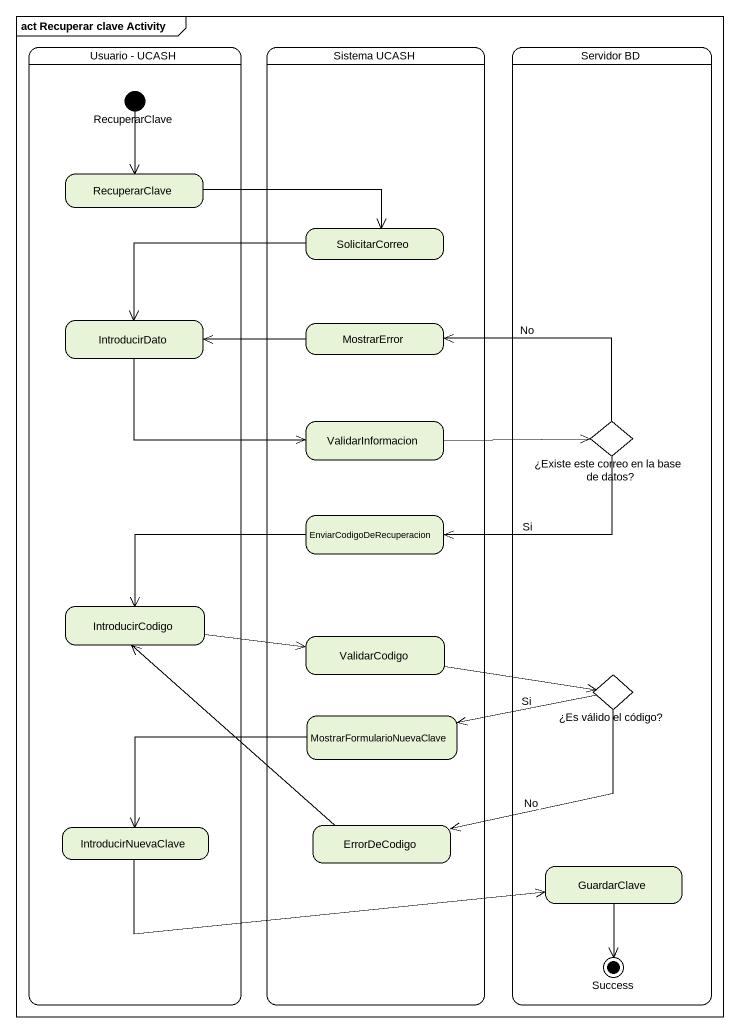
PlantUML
@startuml
mainframe act Recuperar clave Activity
hide empty description
state "Usuario - UCASH" as Usuario_UCASH {
  state RecuperarClave <<start>>
  state "RecuperarClave" as RecuperarClave_2
  state IntroducirDato
  state IntroducirCodigo
  state IntroducirNuevaClave
}
state "Sistema UCASH" as Sistema_UCASH {
  state SolicitarCorreo
  state MostrarError
  state ValidarInformacion
  state EnviarCodigoDeRecuperacion
  state ValidarCodigo
  state MostrarFormularioNuevaClave
  state ErrorDeCodigo
}
state "Servidor BD" as Servidor_BD {
  state "¿Existe este correo en la base de datos?" as Existe_este_correo_en_la <<choice>>
  state "¿Es válido el código?" as Es_válido_el_código <<choice>>
  state GuardarClave
  state Success <<end>>
}
RecuperarClave --> RecuperarClave_2
RecuperarClave_2 -right-> SolicitarCorreo
SolicitarCorreo -left-> IntroducirDato
IntroducirDato -right-> ValidarInformacion
MostrarError -left-> IntroducirDato
ValidarInformacion -right-> Existe_este_correo_en_la
Existe_este_correo_en_la -left-> MostrarError : No
Existe_este_correo_en_la -left-> EnviarCodigoDeRecuperacion : Si
EnviarCodigoDeRecuperacion -left-> IntroducirCodigo
IntroducirCodigo -right-> ValidarCodigo
ValidarCodigo -right-> Es_válido_el_código
Es_válido_el_código -left-> MostrarFormularioNuevaClave : Si
Es_válido_el_código --> ErrorDeCodigo : No
MostrarFormularioNuevaClave -left-> IntroducirNuevaClave
IntroducirNuevaClave -right-> GuardarClave
ErrorDeCodigo -up-> IntroducirCodigo
GuardarClave --> Success
@enduml
